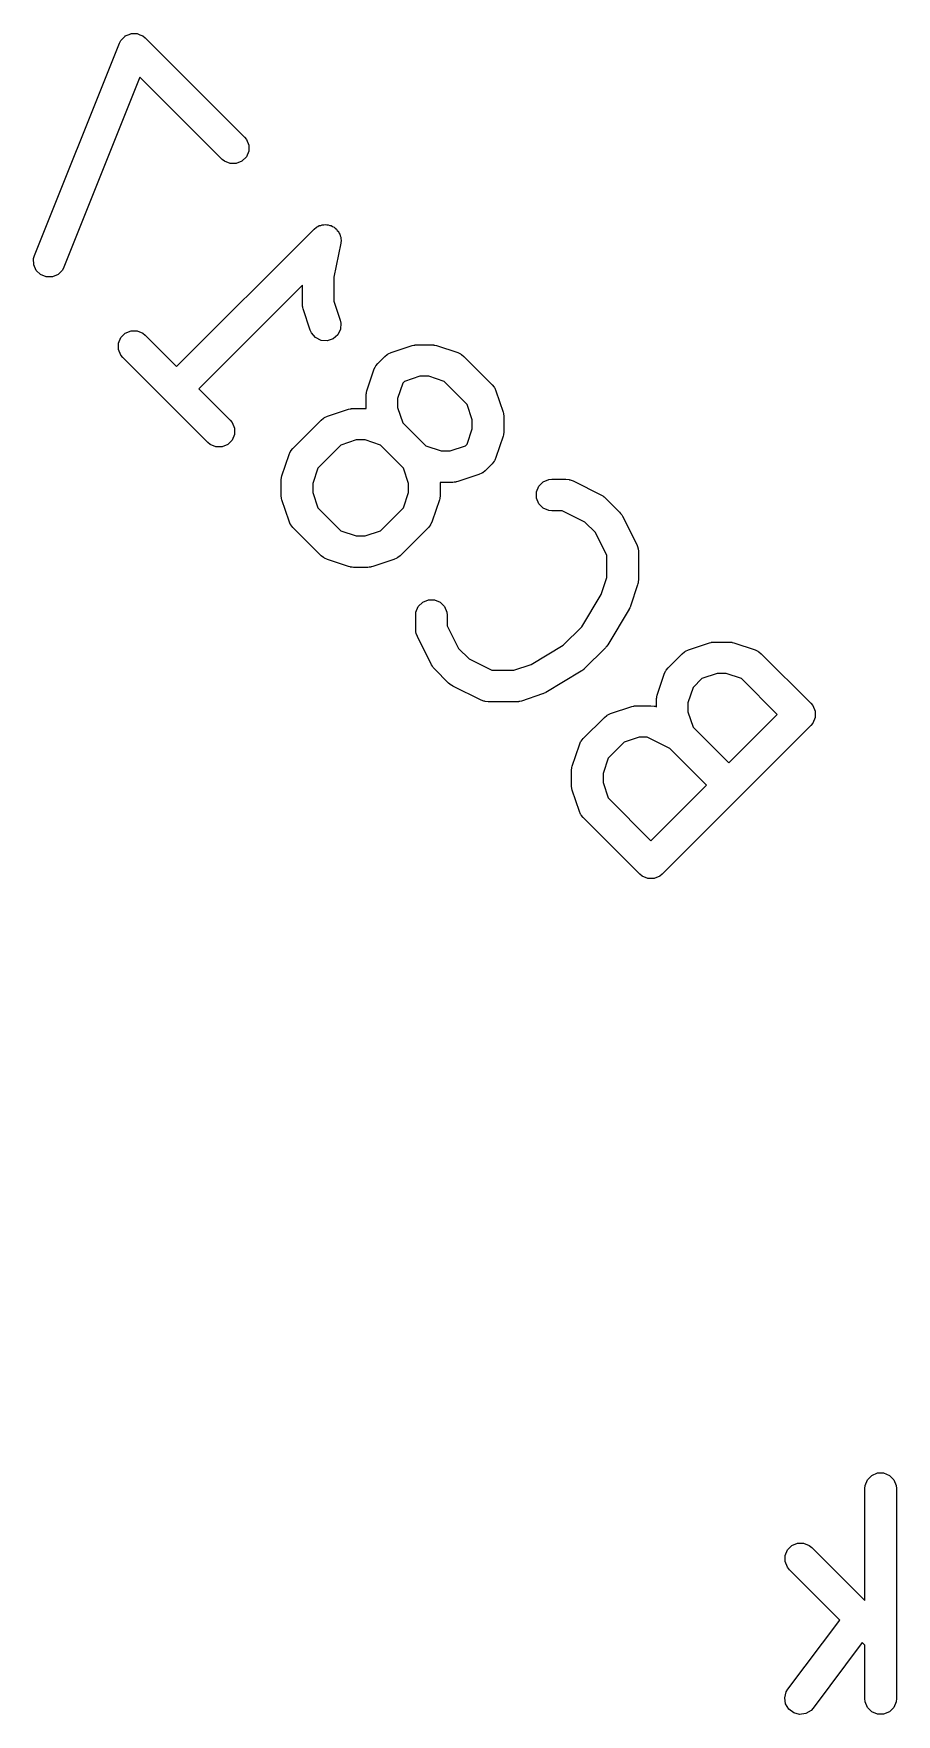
# Model space of a CAD drawing. Extents: x -0.05 to 2.94, y -0.16 to 2.16.
# Drawn here: x 0.7225 to 0.884, y 1.0011 to 1.316 of the extents above; entities that cross this region are included whole.
import ezdxf

# ---------------------------------------------------------------- set-up
doc = ezdxf.new("R2010")
doc.units = 0
doc.header["$MEASUREMENT"] = 0
doc.layers.add('BLACK', color=7, linetype='CONTINUOUS')

msp = doc.modelspace()

# ---------------------------------------------------------------- linework, layer by layer
at = {"layer": 'BLACK', "linetype": 'CONTINUOUS'}
for p, q in [((0.74017, 1.31573), (0.74068, 1.31595)), ((0.74068, 1.31595), (0.7407, 1.31595)), ((0.7407, 1.31595), (0.74072, 1.31596)), ((0.74072, 1.31596), (0.74127, 1.31596)), ((0.74127, 1.31596), (0.74183, 1.31596)), ((0.74183, 1.31596), (0.74185, 1.31596)), ((0.74185, 1.31596), (0.74187, 1.31596)), ((0.74187, 1.31596), (0.74238, 1.31575)), ((0.72264, 1.27439), (0.73855, 1.31416)), ((0.73855, 1.31416), (0.73882, 1.31467)), ((0.73882, 1.31467), (0.73883, 1.31469)), ((0.73883, 1.31469), (0.73884, 1.3147)), ((0.73884, 1.3147), (0.73923, 1.3151)), ((0.73923, 1.3151), (0.73962, 1.3155)), ((0.73962, 1.3155), (0.73964, 1.3155)), ((0.73964, 1.3155), (0.73965, 1.31552)), ((0.73965, 1.31552), (0.74017, 1.31573)), ((0.74238, 1.31575), (0.7429, 1.31554)), ((0.7429, 1.31554), (0.74292, 1.31552)), ((0.74292, 1.31552), (0.74293, 1.31552)), ((0.74293, 1.31552), (0.74338, 1.31515)), ((0.74338, 1.31515), (0.76194, 1.29659)), ((0.74237, 1.30781), (0.72813, 1.2722)), ((0.75776, 1.29241), (0.74237, 1.30781)), ((0.76194, 1.29659), (0.76231, 1.29614)), ((0.76231, 1.29614), (0.76275, 1.29508)), ((0.76275, 1.29393), (0.76231, 1.29286)), ((0.76275, 1.29508), (0.76275, 1.29393)), ((0.75821, 1.29205), (0.75776, 1.29241)), ((0.75928, 1.29161), (0.75821, 1.29205)), ((0.76043, 1.29161), (0.75928, 1.29161)), ((0.76149, 1.29205), (0.76043, 1.29161)), ((0.76231, 1.29286), (0.76149, 1.29205)), ((0.74925, 1.25361), (0.775, 1.27936)), ((0.775, 1.27936), (0.77544, 1.27972)), ((0.775, 1.27936), (0.775, 1.27936)), ((0.775, 1.27936), (0.775, 1.27936)), ((0.775, 1.27936), (0.775, 1.27936)), ((0.77544, 1.27972), (0.77571, 1.27984)), ((0.77571, 1.27984), (0.77596, 1.28)), ((0.77596, 1.28), (0.77624, 1.28005)), ((0.77624, 1.28005), (0.77651, 1.28017)), ((0.77651, 1.28017), (0.7768, 1.28017)), ((0.7768, 1.28017), (0.77709, 1.28022)), ((0.77709, 1.28022), (0.77737, 1.28017)), ((0.77737, 1.28017), (0.77766, 1.28017)), ((0.77766, 1.28017), (0.77793, 1.28005)), ((0.77793, 1.28005), (0.77822, 1.28)), ((0.77822, 1.28), (0.77846, 1.27984)), ((0.77846, 1.27984), (0.77873, 1.27972)), ((0.77873, 1.27972), (0.77893, 1.27952)), ((0.77893, 1.27952), (0.77918, 1.27936)), ((0.77918, 1.27936), (0.77934, 1.27911)), ((0.77934, 1.27911), (0.77954, 1.27891)), ((0.77954, 1.27891), (0.77965, 1.27864)), ((0.77965, 1.27864), (0.77981, 1.2784)), ((0.77981, 1.2784), (0.77987, 1.27811)), ((0.77998, 1.27669), (0.77871, 1.27035)), ((0.77987, 1.27811), (0.77998, 1.27785)), ((0.77998, 1.27785), (0.77998, 1.27755)), ((0.77998, 1.27755), (0.78004, 1.27727)), ((0.78004, 1.27727), (0.77998, 1.2767)), ((0.77998, 1.2767), (0.77998, 1.27669)), ((0.77998, 1.27669), (0.77998, 1.27669)), ((0.77998, 1.27669), (0.77998, 1.27669)), ((0.72248, 1.27383), (0.72264, 1.27439)), ((0.7225, 1.27268), (0.72248, 1.27383)), ((0.72295, 1.27162), (0.7225, 1.27268)), ((0.72813, 1.2722), (0.72786, 1.27168)), ((0.72377, 1.27082), (0.72295, 1.27162)), ((0.72484, 1.27039), (0.72377, 1.27082)), ((0.726, 1.2704), (0.72484, 1.27039)), ((0.72705, 1.27086), (0.726, 1.2704)), ((0.72786, 1.27168), (0.72705, 1.27086)), ((0.77281, 1.26882), (0.75342, 1.24943)), ((0.77281, 1.26534), (0.77281, 1.26882)), ((0.77871, 1.27035), (0.77871, 1.26582)), ((0.77871, 1.26582), (0.77989, 1.2623)), ((0.77284, 1.26505), (0.77281, 1.26534)), ((0.77283, 1.26497), (0.77284, 1.26505)), ((0.77285, 1.26487), (0.77283, 1.26497)), ((0.77286, 1.26476), (0.77285, 1.26487)), ((0.77289, 1.26469), (0.77286, 1.26476)), ((0.77296, 1.2644), (0.77289, 1.26469)), ((0.77428, 1.26043), (0.77296, 1.2644)), ((0.73884, 1.25902), (0.73965, 1.25984)), ((0.73965, 1.25984), (0.74072, 1.26028)), ((0.74072, 1.26028), (0.74187, 1.26028)), ((0.74187, 1.26028), (0.74293, 1.25984)), ((0.74293, 1.25984), (0.74338, 1.25947)), ((0.74338, 1.25947), (0.74925, 1.25361)), ((0.77452, 1.2599), (0.77428, 1.26043)), ((0.77527, 1.25903), (0.77452, 1.2599)), ((0.77942, 1.25955), (0.77855, 1.2588)), ((0.77993, 1.26058), (0.77942, 1.25955)), ((0.77989, 1.2623), (0.78001, 1.26173)), ((0.78001, 1.26173), (0.77993, 1.26058)), ((0.7384, 1.25796), (0.73884, 1.25902)), ((0.7384, 1.25681), (0.7384, 1.25796)), ((0.73884, 1.25574), (0.7384, 1.25681)), ((0.77631, 1.25851), (0.77527, 1.25903)), ((0.77745, 1.25843), (0.77631, 1.25851)), ((0.77855, 1.2588), (0.77745, 1.25843)), ((0.78888, 1.25597), (0.78941, 1.25621)), ((0.78941, 1.25621), (0.79338, 1.25753)), ((0.79338, 1.25753), (0.79367, 1.2576)), ((0.79367, 1.2576), (0.79374, 1.25763)), ((0.79374, 1.25763), (0.79385, 1.25764)), ((0.79385, 1.25764), (0.79395, 1.25766)), ((0.79395, 1.25766), (0.79403, 1.25766)), ((0.79403, 1.25766), (0.79432, 1.25769)), ((0.79432, 1.25769), (0.79697, 1.25769)), ((0.79697, 1.25769), (0.79726, 1.25766)), ((0.79726, 1.25766), (0.79734, 1.25766)), ((0.79734, 1.25766), (0.79744, 1.25764)), ((0.79744, 1.25764), (0.79755, 1.25763)), ((0.79755, 1.25763), (0.79762, 1.2576)), ((0.79762, 1.2576), (0.7979, 1.25753)), ((0.7979, 1.25753), (0.80188, 1.25621)), ((0.80188, 1.25621), (0.80241, 1.25597)), ((0.7392, 1.2553), (0.73884, 1.25574)), ((0.75511, 1.23939), (0.7392, 1.2553)), ((0.78489, 1.24904), (0.78621, 1.25302)), ((0.78621, 1.25302), (0.78645, 1.25354)), ((0.78645, 1.25354), (0.78652, 1.25362)), ((0.78652, 1.25362), (0.78656, 1.25372)), ((0.78656, 1.25372), (0.78693, 1.25417)), ((0.78693, 1.25417), (0.78825, 1.2555)), ((0.78825, 1.2555), (0.7887, 1.25586)), ((0.7887, 1.25586), (0.7888, 1.2559)), ((0.7888, 1.2559), (0.78888, 1.25597)), ((0.80241, 1.25597), (0.80249, 1.2559)), ((0.80249, 1.2559), (0.80259, 1.25586)), ((0.80259, 1.25586), (0.80303, 1.2555)), ((0.80303, 1.2555), (0.80834, 1.25019)), ((0.7916, 1.25049), (0.79064, 1.24763)), ((0.79194, 1.25083), (0.7916, 1.25049)), ((0.7948, 1.25178), (0.79194, 1.25083)), ((0.79649, 1.25178), (0.7948, 1.25178)), ((0.79935, 1.25083), (0.79649, 1.25178)), ((0.80367, 1.24651), (0.79935, 1.25083)), ((0.80834, 1.25019), (0.8087, 1.24975)), ((0.75342, 1.24943), (0.75929, 1.24356)), ((0.78474, 1.2481), (0.78477, 1.2484)), ((0.78474, 1.24575), (0.78474, 1.2481)), ((0.78476, 1.24847), (0.78478, 1.24858)), ((0.78477, 1.2484), (0.78476, 1.24847)), ((0.78478, 1.24858), (0.78479, 1.24868)), ((0.78479, 1.24868), (0.78482, 1.24875)), ((0.78482, 1.24875), (0.78489, 1.24904)), ((0.79064, 1.24763), (0.79064, 1.24593)), ((0.8087, 1.24975), (0.80875, 1.24965)), ((0.80875, 1.24965), (0.80881, 1.24957)), ((0.80881, 1.24957), (0.80905, 1.24904)), ((0.80905, 1.24904), (0.81038, 1.24506)), ((0.75929, 1.24356), (0.75966, 1.24312)), ((0.77102, 1.23826), (0.77632, 1.24356)), ((0.77632, 1.24356), (0.77677, 1.24393)), ((0.77677, 1.24393), (0.77687, 1.24397)), ((0.77687, 1.24397), (0.77695, 1.24404)), ((0.77695, 1.24404), (0.77748, 1.24428)), ((0.77748, 1.24428), (0.78145, 1.2456)), ((0.78145, 1.2456), (0.78174, 1.24567)), ((0.78174, 1.24567), (0.78181, 1.2457)), ((0.78181, 1.2457), (0.78192, 1.24571)), ((0.78192, 1.24571), (0.78202, 1.24573)), ((0.78202, 1.24573), (0.7821, 1.24573)), ((0.7821, 1.24573), (0.78239, 1.24575)), ((0.78239, 1.24575), (0.78474, 1.24575)), ((0.79064, 1.24593), (0.7916, 1.24307)), ((0.80462, 1.24365), (0.80367, 1.24651)), ((0.80462, 1.24196), (0.80462, 1.24365)), ((0.81038, 1.24506), (0.81044, 1.24478)), ((0.81044, 1.24478), (0.81047, 1.2447)), ((0.81047, 1.2447), (0.81048, 1.2446)), ((0.81048, 1.2446), (0.8105, 1.2445)), ((0.8105, 1.2445), (0.8105, 1.24442)), ((0.8105, 1.24442), (0.81053, 1.24413)), ((0.81053, 1.24413), (0.81053, 1.24148)), ((0.75966, 1.24312), (0.7601, 1.24205)), ((0.7601, 1.2409), (0.75966, 1.23984)), ((0.7601, 1.24205), (0.7601, 1.2409)), ((0.7916, 1.24307), (0.79591, 1.23875)), ((0.80367, 1.23909), (0.80462, 1.24196)), ((0.81038, 1.24054), (0.80905, 1.23657)), ((0.81044, 1.24083), (0.81038, 1.24054)), ((0.81047, 1.2409), (0.81044, 1.24083)), ((0.81048, 1.241), (0.81047, 1.2409)), ((0.8105, 1.24111), (0.81048, 1.241)), ((0.81053, 1.24148), (0.8105, 1.24118)), ((0.8105, 1.24118), (0.8105, 1.24111)), ((0.75556, 1.23902), (0.75511, 1.23939)), ((0.75662, 1.23858), (0.75556, 1.23902)), ((0.75778, 1.23858), (0.75662, 1.23858)), ((0.75884, 1.23902), (0.75778, 1.23858)), ((0.75966, 1.23984), (0.75884, 1.23902)), ((0.77031, 1.23711), (0.77054, 1.23764)), ((0.77054, 1.23764), (0.77061, 1.23772)), ((0.77061, 1.23772), (0.77065, 1.23781)), ((0.77065, 1.23781), (0.77102, 1.23826)), ((0.78001, 1.2389), (0.77569, 1.23458)), ((0.78287, 1.23985), (0.78001, 1.2389)), ((0.78456, 1.23985), (0.78287, 1.23985)), ((0.78742, 1.2389), (0.78456, 1.23985)), ((0.79174, 1.23458), (0.78742, 1.2389)), ((0.79591, 1.23875), (0.79877, 1.2378)), ((0.79877, 1.2378), (0.80047, 1.2378)), ((0.80047, 1.2378), (0.80333, 1.23875)), ((0.80333, 1.23875), (0.80367, 1.23909)), ((0.76898, 1.23313), (0.77031, 1.23711)), ((0.77569, 1.23458), (0.77474, 1.23172)), ((0.79269, 1.23172), (0.79174, 1.23458)), ((0.80834, 1.23541), (0.80701, 1.23409)), ((0.8087, 1.23586), (0.80834, 1.23541)), ((0.80875, 1.23596), (0.8087, 1.23586)), ((0.80881, 1.23604), (0.80875, 1.23596)), ((0.80905, 1.23657), (0.80881, 1.23604)), ((0.76883, 1.2322), (0.76886, 1.23249)), ((0.76883, 1.22955), (0.76883, 1.2322)), ((0.76885, 1.23257), (0.76888, 1.23267)), ((0.76886, 1.23249), (0.76885, 1.23257)), ((0.76888, 1.23267), (0.76889, 1.23277)), ((0.76889, 1.23277), (0.76892, 1.23285)), ((0.76892, 1.23285), (0.76898, 1.23313)), ((0.77474, 1.23172), (0.77474, 1.23002)), ((0.79269, 1.23002), (0.79269, 1.23172)), ((0.80095, 1.2319), (0.7986, 1.2319)), ((0.7986, 1.2319), (0.7986, 1.22955)), ((0.80124, 1.23192), (0.80095, 1.2319)), ((0.80132, 1.23192), (0.80124, 1.23192)), ((0.80142, 1.23194), (0.80132, 1.23192)), ((0.80152, 1.23195), (0.80142, 1.23194)), ((0.8016, 1.23198), (0.80152, 1.23195)), ((0.80188, 1.23205), (0.8016, 1.23198)), ((0.80586, 1.23337), (0.80188, 1.23205)), ((0.80639, 1.23361), (0.80586, 1.23337)), ((0.80647, 1.23368), (0.80639, 1.23361)), ((0.80656, 1.23372), (0.80647, 1.23368)), ((0.80701, 1.23409), (0.80656, 1.23372)), ((0.81661, 1.23012), (0.81705, 1.23119)), ((0.81705, 1.23119), (0.81787, 1.232)), ((0.81787, 1.232), (0.81893, 1.23244)), ((0.81893, 1.23244), (0.81951, 1.2325)), ((0.81951, 1.2325), (0.82216, 1.2325)), ((0.82216, 1.2325), (0.82273, 1.23244)), ((0.82273, 1.23244), (0.82283, 1.2324)), ((0.82283, 1.2324), (0.82294, 1.23239)), ((0.82294, 1.23239), (0.82348, 1.23219)), ((0.82348, 1.23219), (0.82878, 1.22954)), ((0.76886, 1.22925), (0.76883, 1.22955)), ((0.76885, 1.22918), (0.76886, 1.22925)), ((0.76888, 1.22907), (0.76885, 1.22918)), ((0.76889, 1.22897), (0.76888, 1.22907)), ((0.76892, 1.2289), (0.76889, 1.22897)), ((0.76898, 1.22861), (0.76892, 1.2289)), ((0.77031, 1.22463), (0.76898, 1.22861)), ((0.77474, 1.23002), (0.77569, 1.22716)), ((0.79174, 1.22716), (0.79269, 1.23002)), ((0.79845, 1.22861), (0.79712, 1.22463)), ((0.79851, 1.2289), (0.79845, 1.22861)), ((0.79854, 1.22897), (0.79851, 1.2289)), ((0.79855, 1.22907), (0.79854, 1.22897)), ((0.79857, 1.22918), (0.79855, 1.22907)), ((0.7986, 1.22955), (0.79857, 1.22925)), ((0.79857, 1.22925), (0.79857, 1.22918)), ((0.81661, 1.22897), (0.81661, 1.23012)), ((0.81705, 1.22791), (0.81661, 1.22897)), ((0.81787, 1.22709), (0.81705, 1.22791)), ((0.82878, 1.22954), (0.82903, 1.22938)), ((0.82903, 1.22938), (0.8291, 1.22935)), ((0.8291, 1.22935), (0.82918, 1.22928)), ((0.82918, 1.22928), (0.82927, 1.22923)), ((0.82927, 1.22923), (0.82932, 1.22917)), ((0.82932, 1.22917), (0.82955, 1.22898)), ((0.82955, 1.22898), (0.8322, 1.22633)), ((0.77569, 1.22716), (0.78001, 1.22285)), ((0.78742, 1.22285), (0.79174, 1.22716)), ((0.81893, 1.22665), (0.81787, 1.22709)), ((0.81951, 1.22659), (0.81893, 1.22665)), ((0.82146, 1.22659), (0.81951, 1.22659)), ((0.82571, 1.22447), (0.82146, 1.22659)), ((0.8322, 1.22633), (0.83239, 1.2261)), ((0.83239, 1.2261), (0.83244, 1.22605)), ((0.83244, 1.22605), (0.8325, 1.22596)), ((0.8325, 1.22596), (0.83257, 1.22588)), ((0.83257, 1.22588), (0.8326, 1.22581)), ((0.8326, 1.22581), (0.83275, 1.22556)), ((0.83275, 1.22556), (0.8354, 1.22026)), ((0.77054, 1.22411), (0.77031, 1.22463)), ((0.77061, 1.22403), (0.77054, 1.22411)), ((0.77065, 1.22393), (0.77061, 1.22403)), ((0.77102, 1.22348), (0.77065, 1.22393)), ((0.77632, 1.21818), (0.77102, 1.22348)), ((0.78001, 1.22285), (0.78287, 1.22189)), ((0.78287, 1.22189), (0.78456, 1.22189)), ((0.78456, 1.22189), (0.78742, 1.22285)), ((0.79641, 1.22348), (0.7911, 1.21818)), ((0.79677, 1.22393), (0.79641, 1.22348)), ((0.79681, 1.22403), (0.79677, 1.22393)), ((0.79688, 1.22411), (0.79681, 1.22403)), ((0.79712, 1.22463), (0.79688, 1.22411)), ((0.82768, 1.22249), (0.82571, 1.22447)), ((0.82981, 1.21824), (0.82768, 1.22249)), ((0.8354, 1.22026), (0.83561, 1.21972)), ((0.83561, 1.21972), (0.83562, 1.21961)), ((0.83562, 1.21961), (0.83566, 1.21952)), ((0.83566, 1.21952), (0.83572, 1.21894)), ((0.83572, 1.21894), (0.83572, 1.21364)), ((0.77677, 1.21781), (0.77632, 1.21818)), ((0.77687, 1.21777), (0.77677, 1.21781)), ((0.77695, 1.2177), (0.77687, 1.21777)), ((0.77748, 1.21746), (0.77695, 1.2177)), ((0.78145, 1.21614), (0.77748, 1.21746)), ((0.78174, 1.21607), (0.78145, 1.21614)), ((0.78181, 1.21604), (0.78174, 1.21607)), ((0.78192, 1.21603), (0.78181, 1.21604)), ((0.78202, 1.21601), (0.78192, 1.21603)), ((0.7821, 1.21602), (0.78202, 1.21601)), ((0.78239, 1.21599), (0.7821, 1.21602)), ((0.78504, 1.21599), (0.78239, 1.21599)), ((0.78533, 1.21602), (0.78504, 1.21599)), ((0.78541, 1.21601), (0.78533, 1.21602)), ((0.78551, 1.21603), (0.78541, 1.21601)), ((0.78562, 1.21604), (0.78551, 1.21603)), ((0.78569, 1.21607), (0.78562, 1.21604)), ((0.78597, 1.21614), (0.78569, 1.21607)), ((0.78995, 1.21746), (0.78597, 1.21614)), ((0.79048, 1.2177), (0.78995, 1.21746)), ((0.79056, 1.21777), (0.79048, 1.2177)), ((0.79066, 1.21781), (0.79056, 1.21777)), ((0.7911, 1.21818), (0.79066, 1.21781)), ((0.82981, 1.21412), (0.82981, 1.21824)), ((0.82874, 1.2109), (0.82981, 1.21412)), ((0.83556, 1.2127), (0.83424, 1.20873)), ((0.83563, 1.21299), (0.83556, 1.2127)), ((0.83566, 1.21306), (0.83563, 1.21299)), ((0.83567, 1.21317), (0.83566, 1.21306)), ((0.83569, 1.21327), (0.83567, 1.21317)), ((0.83572, 1.21364), (0.83569, 1.21335)), ((0.83569, 1.21335), (0.83569, 1.21327)), ((0.79451, 1.20865), (0.79533, 1.20946)), ((0.79533, 1.20946), (0.79639, 1.20991)), ((0.79639, 1.20991), (0.79755, 1.20991)), ((0.79755, 1.20991), (0.79861, 1.20946)), ((0.79861, 1.20946), (0.79943, 1.20865)), ((0.82512, 1.20486), (0.82874, 1.2109)), ((0.79402, 1.20701), (0.79407, 1.20759)), ((0.79402, 1.20436), (0.79402, 1.20701)), ((0.79407, 1.20759), (0.79451, 1.20865)), ((0.79943, 1.20865), (0.79987, 1.20759)), ((0.79987, 1.20759), (0.79992, 1.20701)), ((0.79992, 1.20701), (0.79992, 1.20506)), ((0.83397, 1.20814), (0.82999, 1.20151)), ((0.83399, 1.20818), (0.83397, 1.20814)), ((0.834, 1.2082), (0.83399, 1.20818)), ((0.83411, 1.20843), (0.834, 1.2082)), ((0.83422, 1.20866), (0.83411, 1.20843)), ((0.83424, 1.20873), (0.83422, 1.20869)), ((0.83422, 1.20869), (0.83422, 1.20866)), ((0.79407, 1.20378), (0.79402, 1.20436)), ((0.79411, 1.20368), (0.79407, 1.20378)), ((0.79412, 1.20358), (0.79411, 1.20368)), ((0.79433, 1.20304), (0.79412, 1.20358)), ((0.79698, 1.19773), (0.79433, 1.20304)), ((0.79992, 1.20506), (0.80205, 1.2008)), ((0.82165, 1.2014), (0.82512, 1.20486)), ((0.80205, 1.2008), (0.80402, 1.19883)), ((0.81561, 1.19778), (0.82165, 1.2014)), ((0.82955, 1.20094), (0.82557, 1.19697)), ((0.82961, 1.20102), (0.82955, 1.20094)), ((0.82965, 1.20105), (0.82961, 1.20102)), ((0.82978, 1.20122), (0.82965, 1.20105)), ((0.82992, 1.20139), (0.82978, 1.20122)), ((0.82993, 1.20143), (0.82992, 1.20139)), ((0.82999, 1.20151), (0.82993, 1.20143)), ((0.84128, 1.19717), (0.84393, 1.19982)), ((0.84393, 1.19982), (0.84438, 1.20018)), ((0.84438, 1.20018), (0.84448, 1.20023)), ((0.84448, 1.20023), (0.84456, 1.20029)), ((0.84456, 1.20029), (0.84509, 1.20053)), ((0.84509, 1.20053), (0.84906, 1.20186)), ((0.84906, 1.20186), (0.84935, 1.20192)), ((0.84935, 1.20192), (0.84942, 1.20195)), ((0.84942, 1.20195), (0.84952, 1.20196)), ((0.84952, 1.20196), (0.84963, 1.20198)), ((0.84963, 1.20198), (0.8497, 1.20198)), ((0.8497, 1.20198), (0.85, 1.20201)), ((0.85, 1.20201), (0.85265, 1.20201)), ((0.85265, 1.20201), (0.85294, 1.20198)), ((0.85294, 1.20198), (0.85302, 1.20198)), ((0.85302, 1.20198), (0.85312, 1.20196)), ((0.85312, 1.20196), (0.85322, 1.20195)), ((0.85322, 1.20195), (0.8533, 1.20192)), ((0.8533, 1.20192), (0.85358, 1.20186)), ((0.85358, 1.20186), (0.85756, 1.20053)), ((0.85756, 1.20053), (0.85809, 1.20029)), ((0.85809, 1.20029), (0.85817, 1.20023)), ((0.85817, 1.20023), (0.85827, 1.20018)), ((0.85827, 1.20018), (0.85871, 1.19982)), ((0.85871, 1.19982), (0.86799, 1.19054)), ((0.79714, 1.19749), (0.79698, 1.19773)), ((0.79717, 1.19741), (0.79714, 1.19749)), ((0.79723, 1.19733), (0.79717, 1.19741)), ((0.79729, 1.19725), (0.79723, 1.19733)), ((0.79735, 1.19719), (0.79729, 1.19725)), ((0.79753, 1.19697), (0.79735, 1.19719)), ((0.80018, 1.19432), (0.79753, 1.19697)), ((0.80402, 1.19883), (0.80827, 1.19671)), ((0.80827, 1.19671), (0.8124, 1.19671)), ((0.8124, 1.19671), (0.81561, 1.19778)), ((0.825, 1.19652), (0.81837, 1.19255)), ((0.82508, 1.19658), (0.825, 1.19652)), ((0.82512, 1.1966), (0.82508, 1.19658)), ((0.82529, 1.19674), (0.82512, 1.1966)), ((0.82547, 1.19687), (0.82529, 1.19674)), ((0.82549, 1.1969), (0.82547, 1.19687)), ((0.82557, 1.19697), (0.82549, 1.1969)), ((0.84057, 1.19601), (0.8408, 1.19654)), ((0.8408, 1.19654), (0.84087, 1.19662)), ((0.84087, 1.19662), (0.84091, 1.19672)), ((0.84091, 1.19672), (0.84128, 1.19717)), ((0.80041, 1.19413), (0.80018, 1.19432)), ((0.80046, 1.19407), (0.80041, 1.19413)), ((0.80055, 1.19402), (0.80046, 1.19407)), ((0.80063, 1.19395), (0.80055, 1.19402)), ((0.8007, 1.19392), (0.80063, 1.19395)), ((0.80095, 1.19376), (0.8007, 1.19392)), ((0.80625, 1.19111), (0.80095, 1.19376)), ((0.83924, 1.19204), (0.84057, 1.19601)), ((0.84595, 1.19348), (0.845, 1.19062)), ((0.84761, 1.19515), (0.84595, 1.19348)), ((0.85048, 1.1961), (0.84761, 1.19515)), ((0.85217, 1.1961), (0.85048, 1.1961)), ((0.85503, 1.19515), (0.85217, 1.1961)), ((0.86173, 1.18845), (0.85503, 1.19515)), ((0.8068, 1.1909), (0.80625, 1.19111)), ((0.8069, 1.1909), (0.8068, 1.1909)), ((0.807, 1.19086), (0.8069, 1.1909)), ((0.80758, 1.1908), (0.807, 1.19086)), ((0.81288, 1.1908), (0.80758, 1.1908)), ((0.81317, 1.19083), (0.81288, 1.1908)), ((0.81325, 1.19082), (0.81317, 1.19083)), ((0.81335, 1.19085), (0.81325, 1.19082)), ((0.81345, 1.19086), (0.81335, 1.19085)), ((0.81353, 1.19089), (0.81345, 1.19086)), ((0.81381, 1.19095), (0.81353, 1.19089)), ((0.81779, 1.19228), (0.81381, 1.19095)), ((0.81783, 1.1923), (0.81779, 1.19228)), ((0.81785, 1.1923), (0.81783, 1.1923)), ((0.81808, 1.19241), (0.81785, 1.1923)), ((0.81832, 1.19251), (0.81808, 1.19241)), ((0.81833, 1.19253), (0.81832, 1.19251)), ((0.81837, 1.19255), (0.81833, 1.19253)), ((0.83477, 1.18999), (0.83484, 1.19002)), ((0.83484, 1.19002), (0.83494, 1.19003)), ((0.83494, 1.19003), (0.83504, 1.19005)), ((0.83504, 1.19005), (0.83512, 1.19005)), ((0.83512, 1.19005), (0.83541, 1.19008)), ((0.83541, 1.19008), (0.83807, 1.19008)), ((0.83807, 1.19008), (0.83864, 1.19002)), ((0.83864, 1.19002), (0.83874, 1.18998)), ((0.83909, 1.1911), (0.83912, 1.19139)), ((0.83909, 1.18988), (0.83909, 1.1911)), ((0.83911, 1.19147), (0.83914, 1.19157)), ((0.83912, 1.19139), (0.83911, 1.19147)), ((0.83914, 1.19157), (0.83915, 1.19168)), ((0.83915, 1.19168), (0.83918, 1.19175)), ((0.83918, 1.19175), (0.83924, 1.19204)), ((0.845, 1.19062), (0.845, 1.18893)), ((0.86799, 1.19054), (0.86836, 1.19009)), ((0.86836, 1.19009), (0.8688, 1.18903)), ((0.82537, 1.18391), (0.82935, 1.18789)), ((0.82935, 1.18789), (0.8298, 1.18825)), ((0.8298, 1.18825), (0.82989, 1.18829)), ((0.82989, 1.18829), (0.82997, 1.18836)), ((0.82997, 1.18836), (0.8305, 1.1886)), ((0.8305, 1.1886), (0.83448, 1.18993)), ((0.83448, 1.18993), (0.83477, 1.18999)), ((0.83874, 1.18998), (0.83885, 1.18997)), ((0.83885, 1.18997), (0.83909, 1.18988)), ((0.845, 1.18893), (0.84595, 1.18607)), ((0.85265, 1.17937), (0.86173, 1.18845)), ((0.8688, 1.18787), (0.86836, 1.18681)), ((0.8688, 1.18903), (0.8688, 1.18787)), ((0.825, 1.18346), (0.82537, 1.18391)), ((0.83589, 1.18417), (0.83303, 1.18322)), ((0.83737, 1.18417), (0.83589, 1.18417)), ((0.84162, 1.18205), (0.83737, 1.18417)), ((0.86799, 1.18636), (0.84015, 1.15852)), ((0.84595, 1.18607), (0.85265, 1.17937)), ((0.86836, 1.18681), (0.86799, 1.18636)), ((0.86836, 1.18681), (0.86836, 1.18681)), ((0.82333, 1.17878), (0.82466, 1.18276)), ((0.82466, 1.18276), (0.82489, 1.18328)), ((0.82489, 1.18328), (0.82496, 1.18336)), ((0.82496, 1.18336), (0.825, 1.18346)), ((0.83303, 1.18322), (0.83004, 1.18023)), ((0.84847, 1.17519), (0.84162, 1.18205)), ((0.82318, 1.17784), (0.82321, 1.17814)), ((0.82318, 1.17519), (0.82318, 1.17784)), ((0.8232, 1.17821), (0.82323, 1.17832)), ((0.82321, 1.17814), (0.8232, 1.17821)), ((0.82323, 1.17832), (0.82324, 1.17842)), ((0.82324, 1.17842), (0.82327, 1.17849)), ((0.82327, 1.17849), (0.82333, 1.17878)), ((0.83004, 1.18023), (0.82909, 1.17737)), ((0.82321, 1.1749), (0.82318, 1.17519)), ((0.8232, 1.17482), (0.82321, 1.1749)), ((0.82323, 1.17472), (0.8232, 1.17482)), ((0.82324, 1.17462), (0.82323, 1.17472)), ((0.82327, 1.17455), (0.82324, 1.17462)), ((0.82333, 1.17426), (0.82327, 1.17455)), ((0.82909, 1.17737), (0.82909, 1.17567)), ((0.82909, 1.17567), (0.83004, 1.17281)), ((0.83807, 1.16479), (0.84847, 1.17519)), ((0.82466, 1.17028), (0.82333, 1.17426)), ((0.83004, 1.17281), (0.83807, 1.16479)), ((0.82489, 1.16975), (0.82466, 1.17028)), ((0.82496, 1.16967), (0.82489, 1.16975)), ((0.825, 1.16958), (0.82496, 1.16967)), ((0.82537, 1.16913), (0.825, 1.16958)), ((0.83598, 1.15852), (0.82537, 1.16913)), ((0.83642, 1.15816), (0.83598, 1.15852)), ((0.83749, 1.15772), (0.83642, 1.15816)), ((0.83864, 1.15772), (0.83749, 1.15772)), ((0.83749, 1.15772), (0.83749, 1.15772)), ((0.83971, 1.15816), (0.83864, 1.15772)), ((0.84015, 1.15852), (0.83971, 1.15816)), ((0.87861, 1.0451), (0.87943, 1.04592)), ((0.87943, 1.04592), (0.88049, 1.04636)), ((0.88049, 1.04636), (0.88164, 1.04636)), ((0.88164, 1.04636), (0.88271, 1.04592)), ((0.88271, 1.04592), (0.88352, 1.0451)), ((0.87811, 1.04346), (0.87817, 1.04404)), ((0.87811, 1.02247), (0.87811, 1.04346)), ((0.87817, 1.04404), (0.87861, 1.0451)), ((0.88352, 1.0451), (0.88396, 1.04404)), ((0.88396, 1.04404), (0.88402, 1.04346)), ((0.88402, 1.04346), (0.88402, 1.00409)), ((0.86361, 1.03198), (0.86443, 1.0328)), ((0.86443, 1.0328), (0.86549, 1.03324)), ((0.86549, 1.03324), (0.86664, 1.03324)), ((0.86664, 1.03324), (0.86771, 1.0328)), ((0.86771, 1.0328), (0.86816, 1.03243)), ((0.86317, 1.03092), (0.86361, 1.03198)), ((0.86317, 1.02976), (0.86317, 1.03092)), ((0.86361, 1.0287), (0.86317, 1.02976)), ((0.86816, 1.03243), (0.87811, 1.02247)), ((0.86398, 1.02825), (0.86361, 1.0287)), ((0.87342, 1.01881), (0.86398, 1.02825)), ((0.86371, 1.00587), (0.87342, 1.01881)), ((0.87764, 1.0146), (0.86843, 1.00232)), ((0.87811, 1.01412), (0.87764, 1.0146)), ((0.87811, 1.00409), (0.87811, 1.01412)), ((0.86312, 1.00425), (0.86341, 1.00537)), ((0.86341, 1.00537), (0.86371, 1.00587)), ((0.86328, 1.00311), (0.86312, 1.00425)), ((0.86387, 1.00212), (0.86328, 1.00311)), ((0.86479, 1.00143), (0.86387, 1.00212)), ((0.86591, 1.00115), (0.86479, 1.00143)), ((0.86705, 1.00131), (0.86591, 1.00115)), ((0.86804, 1.0019), (0.86705, 1.00131)), ((0.86843, 1.00232), (0.86804, 1.0019)), ((0.87817, 1.00352), (0.87811, 1.00409)), ((0.87861, 1.00245), (0.87817, 1.00352)), ((0.87943, 1.00164), (0.87861, 1.00245)), ((0.88049, 1.0012), (0.87943, 1.00164)), ((0.88164, 1.0012), (0.88049, 1.0012)), ((0.88271, 1.00164), (0.88164, 1.0012)), ((0.88352, 1.00245), (0.88271, 1.00164)), ((0.88396, 1.00352), (0.88352, 1.00245)), ((0.88402, 1.00409), (0.88396, 1.00352))]:
    msp.add_line(p, q, dxfattribs=at)

doc.saveas('drawing.dxf')
